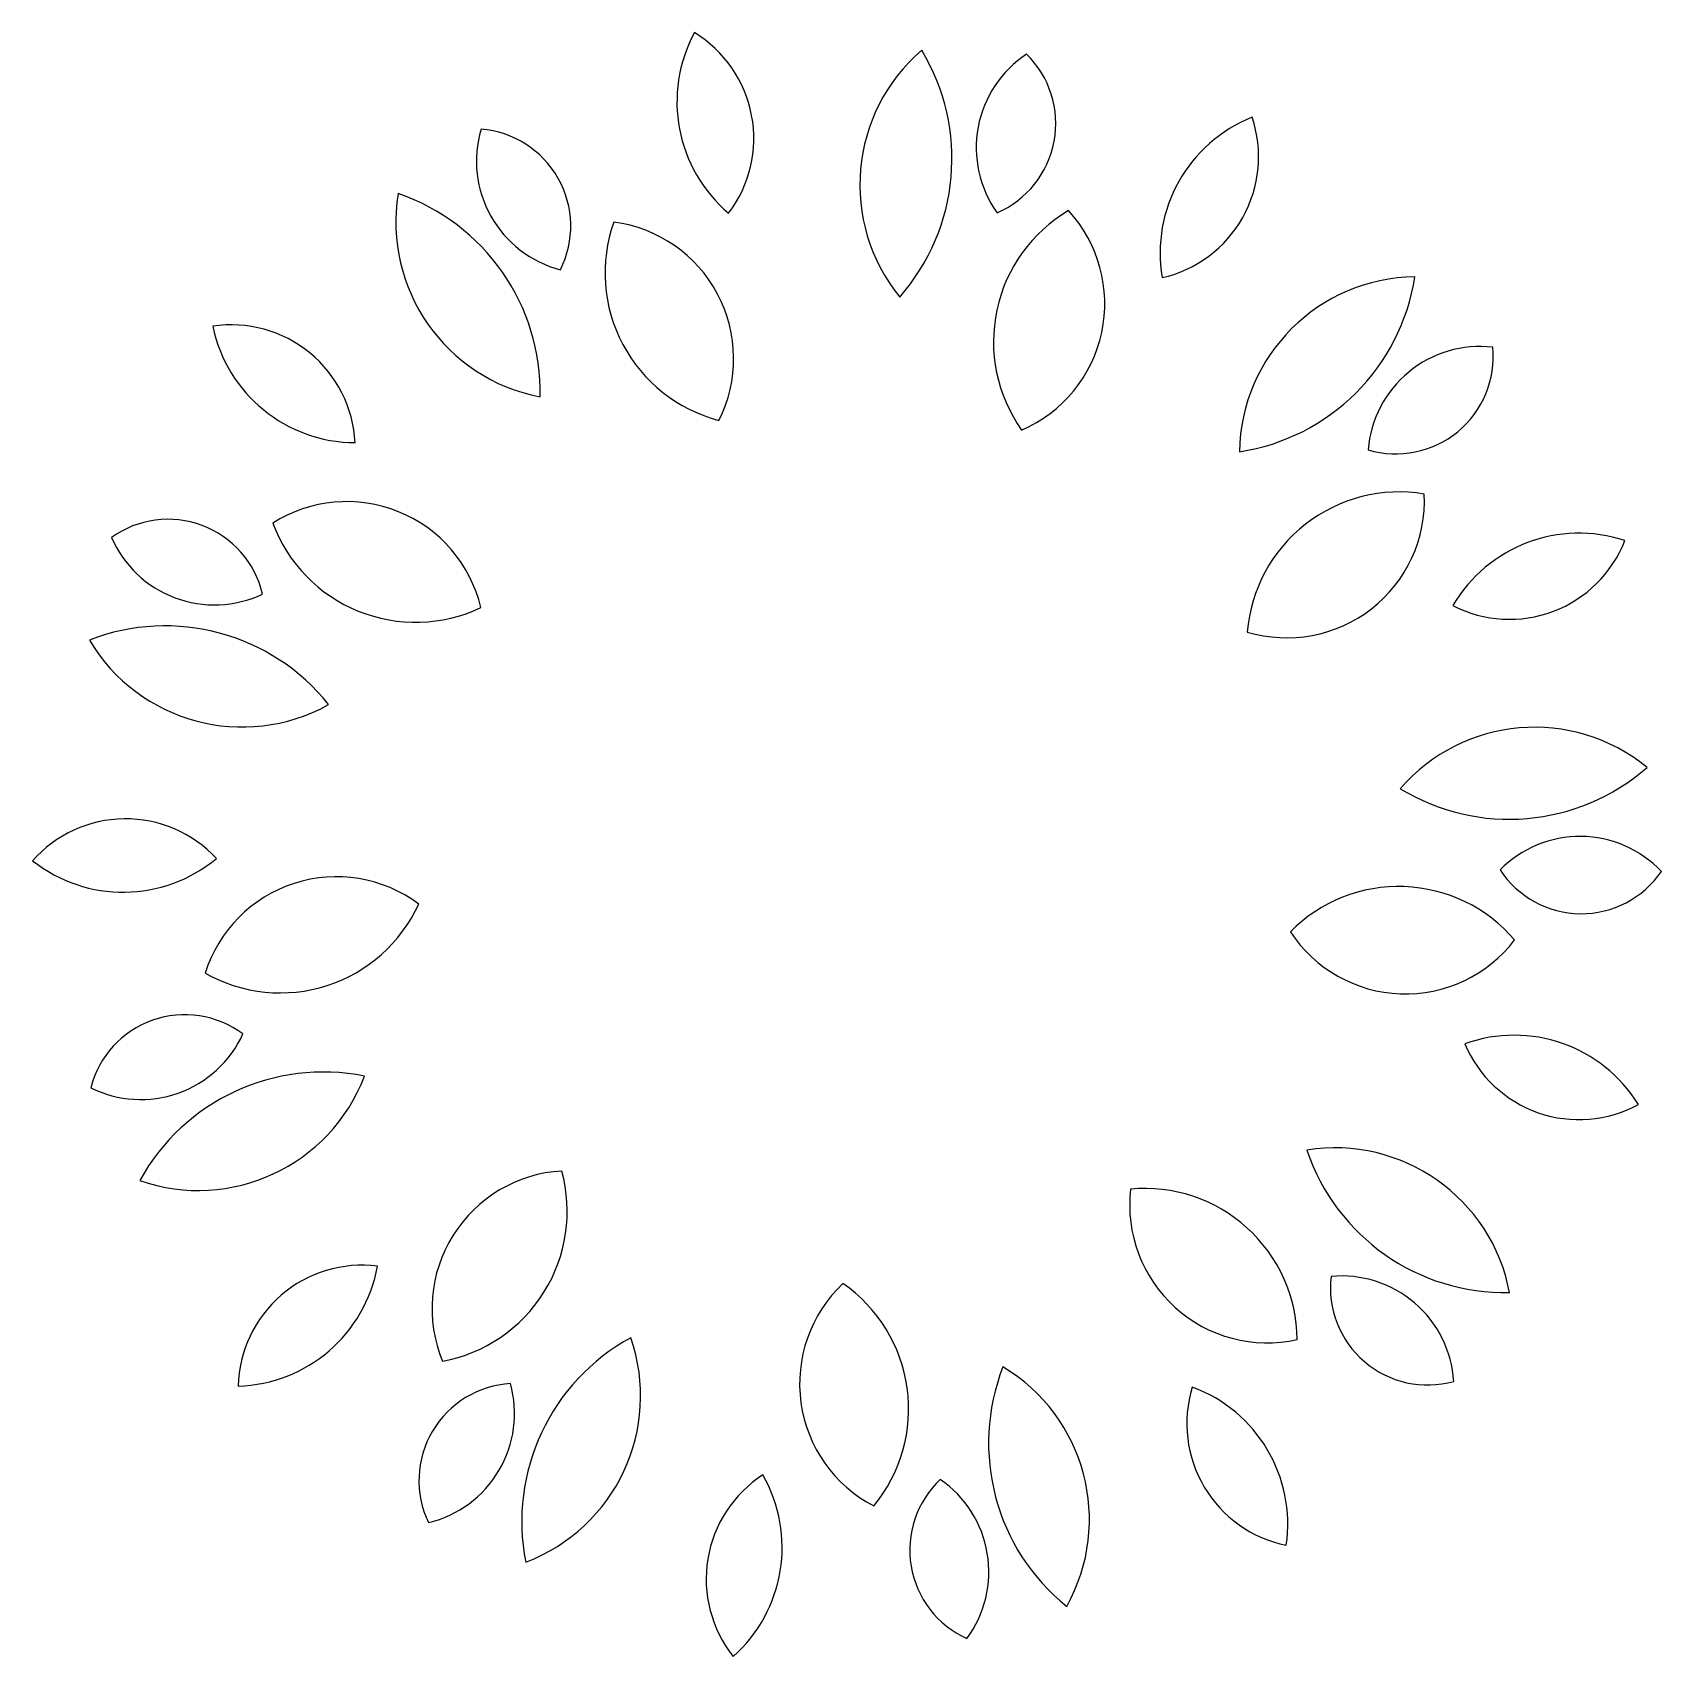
# Model space of a CAD drawing. Header units: millimetres. Extents: x 415.924 to 416.873, y 2594.332 to 2595.279.
import ezdxf

# ---------------------------------------------------------------- set-up
doc = ezdxf.new("R2010")
doc.units = ezdxf.units.MM
doc.header["$LTSCALE"] = 10
doc.layers.add('Vegetais', color=94, linetype='Continuous')

msp = doc.modelspace()

# ---------------------------------------------------------------- linework, layer by layer
at = {"layer": 'Vegetais'}
for centre, radius, start, end in [((416.38461, 2595.23871), 0.08515, 151.70154, 229.74057), ((416.27194, 2595.21738), 0.0723, 322.86392, 58.57818), ((416.50971, 2595.19026), 0.10361, 130.70899, 219.10644), ((416.3376, 2595.2056), 0.12215, 318.65709, 31.15834), ((416.53934, 2595.21195), 0.06541, 123.4613, 215.43295), ((416.46363, 2595.22605), 0.05665, 293.31145, 45.5828), ((416.66626, 2595.15061), 0.08515, 111.70154, 189.74057), ((416.56624, 2595.20669), 0.0723, 282.86392, 18.57818), ((416.24796, 2595.20411), 0.06541, 163.4613, 255.43295), ((416.18089, 2595.16625), 0.05665, 333.31145, 85.5828), ((416.2392, 2595.16845), 0.10361, 170.70899, 259.10644), ((416.0975, 2595.06958), 0.12215, 358.65709, 71.15834), ((416.57284, 2595.09874), 0.08886, 120.50355, 215.32847), ((416.46869, 2595.12104), 0.0802, 293.2488, 42.58322), ((416.34639, 2595.13893), 0.08886, 160.50355, 255.32847), ((416.25227, 2595.08906), 0.0802, 333.2488, 82.58322), ((416.60897, 2595.15546), 0.12215, 278.65709, 351.15834), ((416.73095, 2595.03309), 0.10361, 90.70899, 179.10644), ((416.03963, 2595.03639), 0.0723, 2.86392, 98.57818), ((416.11223, 2595.12516), 0.08515, 191.70154, 269.74057), ((416.76759, 2595.03065), 0.06541, 83.4613, 175.43295), ((416.71865, 2595.09012), 0.05665, 253.31145, 5.5828), ((416.72049, 2594.9224), 0.08886, 80.50355, 175.32847), ((416.65503, 2595.00643), 0.0802, 253.2488, 2.58322), ((416.10704, 2594.92545), 0.0802, 13.2488, 122.58322), ((416.00274, 2594.9387), 0.05665, 13.31145, 125.5828), ((416.14709, 2595.02415), 0.08886, 200.50355, 295.32847), ((416.02978, 2595.01082), 0.06541, 203.4613, 295.43295), ((416.82538, 2594.90208), 0.08515, 71.70154, 149.74057), ((416.78481, 2595.00933), 0.0723, 242.86392, 338.57818), ((416.00101, 2594.81104), 0.12215, 38.65709, 111.15834), ((416.04599, 2594.97787), 0.10361, 210.70899, 299.10644), ((416.7994, 2594.77047), 0.10361, 50.70899, 139.10644), ((416.78461, 2594.94262), 0.12215, 238.65709, 311.15834), ((415.978, 2594.74843), 0.0723, 42.86392, 138.57818), ((416.8259, 2594.74506), 0.06541, 43.4613, 135.43295), ((415.97656, 2594.86309), 0.08515, 231.70154, 309.74057), ((416.82664, 2594.82207), 0.05665, 213.31145, 325.5828), ((416.10095, 2594.70677), 0.0802, 53.2488, 162.58322), ((416.72023, 2594.6924), 0.08886, 40.50355, 135.32847), ((416.06818, 2594.80812), 0.08886, 240.50355, 335.32847), ((416.72411, 2594.79885), 0.0802, 213.2488, 322.58322), ((416.01254, 2594.64988), 0.05665, 53.31145, 165.5828), ((415.9869, 2594.7225), 0.06541, 243.4613, 335.43295), ((416.78753, 2594.60941), 0.08515, 31.70154, 109.74057), ((416.82539, 2594.71765), 0.0723, 202.86392, 298.57818), ((416.09327, 2594.55097), 0.12215, 78.65709, 151.15834), ((416.0205, 2594.70768), 0.10361, 250.70899, 339.10644), ((416.68303, 2594.5253), 0.10361, 10.70899, 99.10644), ((416.78236, 2594.66668), 0.12215, 198.65709, 271.15834), ((416.23686, 2594.53533), 0.0802, 93.2488, 202.58322), ((416.14661, 2594.59191), 0.08886, 280.50355, 15.32847), ((416.64359, 2594.59544), 0.0802, 173.2488, 282.58322), ((416.5722, 2594.51638), 0.08886, 0.50355, 95.32847), ((416.11589, 2594.48822), 0.0723, 82.86392, 178.57818), ((416.04109, 2594.57512), 0.08515, 271.70154, 349.74057), ((416.73706, 2594.54731), 0.05665, 173.31145, 285.5828), ((416.68699, 2594.4888), 0.06541, 3.4613, 95.43295), ((416.45116, 2594.49137), 0.0802, 133.2488, 242.58322), ((416.34566, 2594.4767), 0.08886, 320.50355, 55.32847), ((416.33111, 2594.41104), 0.12215, 118.65709, 191.15834), ((416.17464, 2594.48432), 0.10361, 290.70899, 19.10644), ((416.60326, 2594.45674), 0.12215, 158.65709, 231.15834), ((416.43629, 2594.41229), 0.10361, 330.70899, 59.10644), ((416.2057, 2594.43492), 0.05665, 93.31145, 205.5828), ((416.13937, 2594.47407), 0.06541, 283.4613, 15.43295), ((416.66899, 2594.46813), 0.0723, 162.86392, 258.57818), ((416.57041, 2594.40955), 0.08515, 351.70154, 69.74057), ((416.38879, 2594.37752), 0.0723, 122.86392, 218.57818), ((416.27562, 2594.39601), 0.08515, 311.70154, 29.74057), ((416.49183, 2594.39442), 0.05665, 133.31145, 245.5828), ((416.41586, 2594.38178), 0.06541, 323.4613, 55.43295)]:
    msp.add_arc(centre, radius, start, end, dxfattribs=at)

doc.saveas('drawing.dxf')
